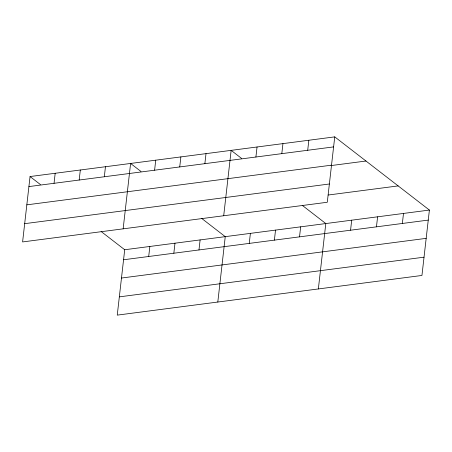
<?xml version="1.0" encoding="UTF-8"?>
<svg xmlns="http://www.w3.org/2000/svg" width="452" height="452" viewBox="0 0 452 452"><rect width="100%" height="100%" fill="white"/><g stroke="black" fill="none" stroke-linecap="round" stroke-linejoin="round"><path stroke-width="0.68" d="M30.052 176.546L22.6 241.933L327.293 202.259L334.746 136.871L30.052 176.546L40.46 184.597M54.042 183.303L55.189 173.274M79.179 180.032L80.326 170.003M104.322 176.76L105.463 166.726M123.147 228.842L130.6 163.454L141.013 171.506M101.141 231.52L124.707 249.741L117.254 315.129L421.948 275.454L429.4 210.067L334.746 136.871M154.595 170.212L155.737 160.183M148.702 256.499L149.844 246.47M179.732 166.941L180.873 156.906M173.839 253.227L174.98 243.193M204.869 163.664L206.01 153.635M198.976 249.95L200.117 239.922M223.7 215.745L231.147 150.363L241.56 158.415M217.807 302.032L225.254 236.65L201.688 218.429M255.905 157.019L257.047 146.99M249.25 243.408L250.391 233.373M281.805 153.646L282.946 143.617M274.387 240.131L275.528 230.102M307.705 150.273L308.846 140.244M299.523 236.859L300.665 226.831M318.355 288.941L325.802 223.554L302.241 205.332M350.56 230.215L351.701 220.186M376.459 226.842L377.601 216.813M402.359 223.469L403.5 213.44M28.905 186.58L333.604 146.9M26.826 204.846L331.519 165.172M330.983 165.585L365.979 161.025M24.679 223.667L329.378 183.992M328.169 195.027L398.161 185.913M124.707 249.741L429.4 210.067M123.56 259.77L428.259 220.096M121.481 278.036L426.174 238.362M119.339 296.862L424.032 257.182"/></g></svg>
